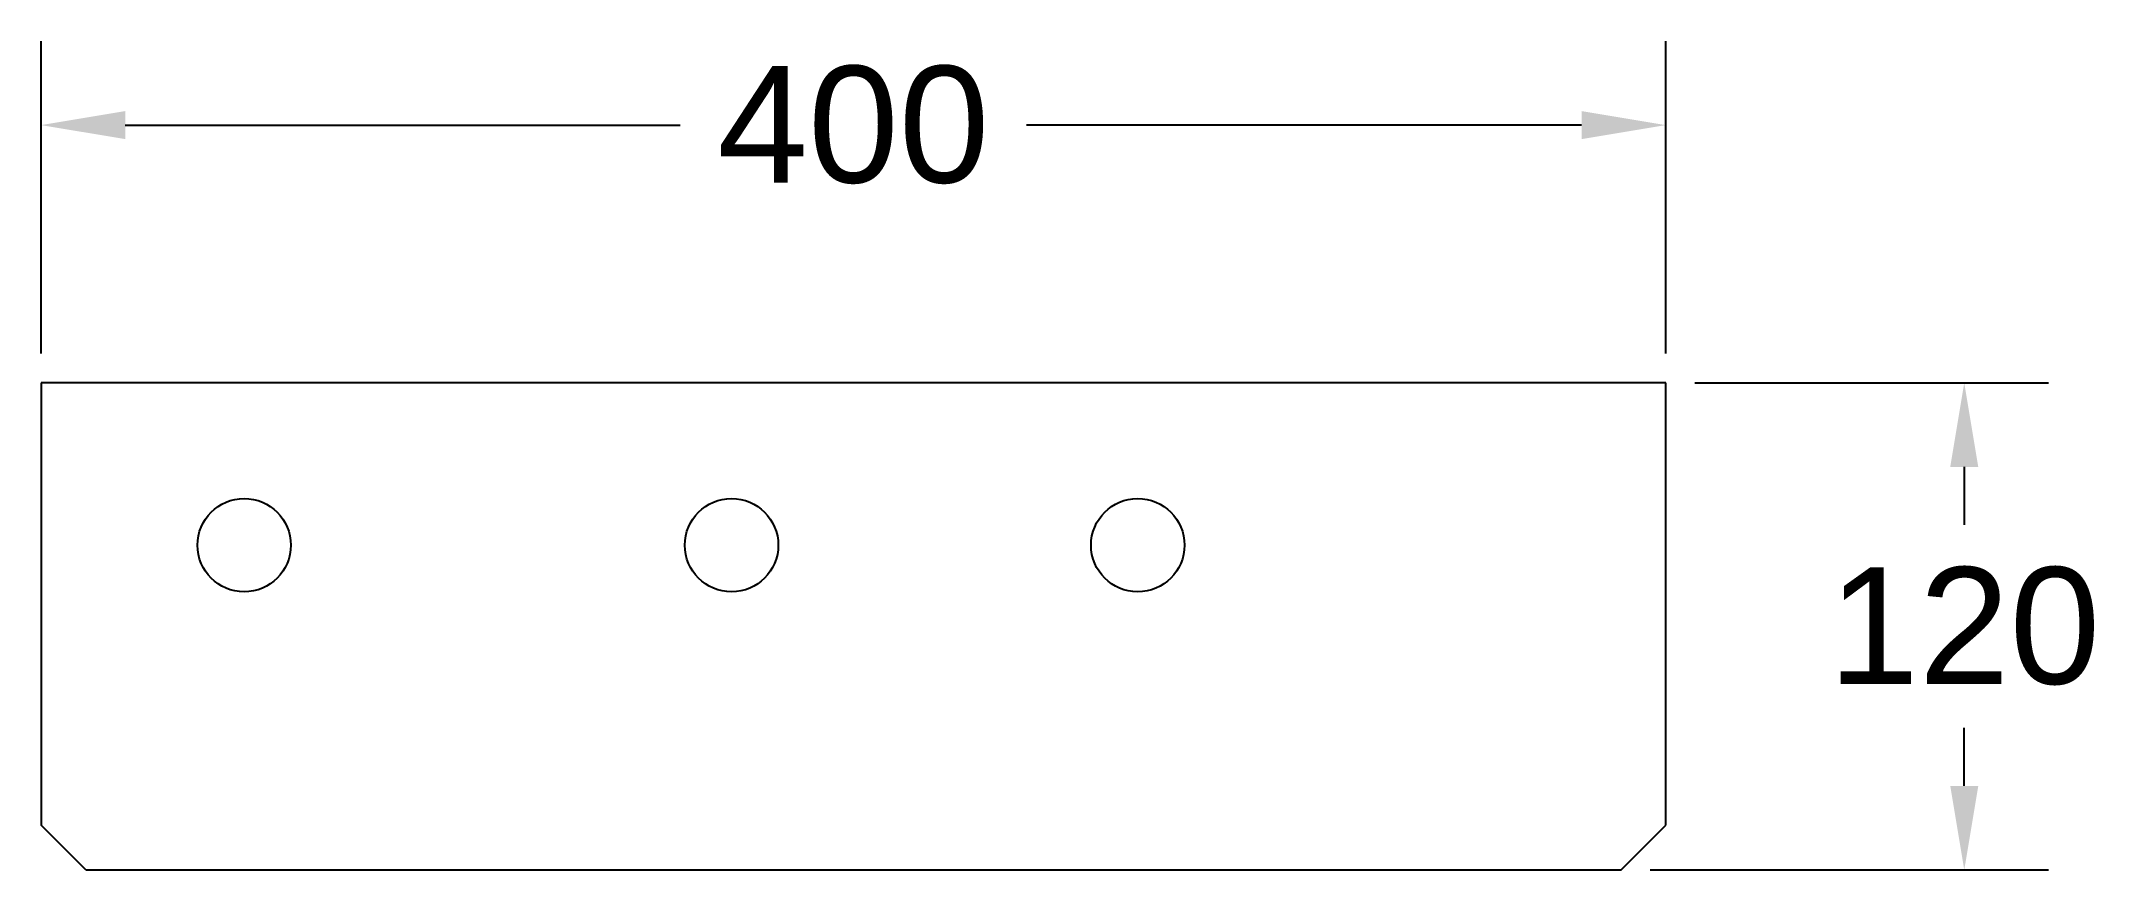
# Model space of a CAD drawing. Header units: millimetres. Extents: x -15574 to -15068, y -14428 to -14224.
import ezdxf

# ---------------------------------------------------------------- set-up
doc = ezdxf.new("R2010")
doc.units = ezdxf.units.MM
doc.header["$MEASUREMENT"] = 0
doc.styles.get("Standard").update_dxf_attribs({"font": 'arial.ttf'})
doc.dimstyles.get("Standard").update_dxf_attribs({"dimscale": 115, "dimtxt": 0.25, "dimasz": 0.18, "dimexe": 0.18, "dimexo": 0.0625, "dimgap": 0.09, "dimtad": 0, "dimtih": 1, "dimtoh": 1, "dimdec": 0, "dimzin": 0, "dimdsep": 46, "dimtxsty": 'Standard', "dimcen": 0.09, "dimclrd": 2, "dimclre": 2, "dimclrt": 3, "dimadec": 0, "dimazin": 0, "dimtfac": 1, "dimtdec": 0, "dimtofl": 0, "dimtmove": 0, "dimatfit": 3, "dimfxl": 1, "dimtolj": 1, "dimtzin": 0, "dimarcsym": 0})

# ---------------------------------------------------------------- blocks, each defined once
blk = doc.blocks.new('*D1')
at = {"color": 2, "lineweight": -2}
for p, q in [((-15166.81, -14308), (-15079.8, -14308)), ((-15100.5, -14328.7), (-15100.5, -14342.97)), ((-15100.5, -14407.3), (-15100.5, -14393.03)), ((-15177.81, -14428), (-15079.8, -14428))]:
    blk.add_line(p, q, dxfattribs=at)
at = {"color": 2}
for points in [[(-15103.95, -14328.7), (-15097.05, -14328.7), (-15100.5, -14308)], [(-15103.95, -14407.3), (-15097.05, -14407.3), (-15100.5, -14428)]]:
    blk.add_solid(points, dxfattribs=at)
at = {"layer": 'Defpoints', "color": 0}
for p in [(-15174, -14308), (-15100.5, -14308), (-15185, -14428)]:
    blk.add_point(p, dxfattribs=at)
at = {"color": 3, "insert": (-15100.5, -14368), "char_height": 28.75, "attachment_point": 5}
blk.add_mtext('\\A1;120', dxfattribs=at)
blk = doc.blocks.new('*D0')
at = {"color": 2, "lineweight": -2}
for p, q in [((-15574, -14300.81), (-15574, -14223.8)), ((-15174, -14300.81), (-15174, -14223.8)), ((-15553.3, -14244.5), (-15416.64, -14244.5)), ((-15194.7, -14244.5), (-15331.36, -14244.5))]:
    blk.add_line(p, q, dxfattribs=at)
at = {"color": 2}
for points in [[(-15553.3, -14241.05), (-15553.3, -14247.95), (-15574, -14244.5)], [(-15194.7, -14241.05), (-15194.7, -14247.95), (-15174, -14244.5)]]:
    blk.add_solid(points, dxfattribs=at)
at = {"layer": 'Defpoints', "color": 0}
for p in [(-15174, -14244.5), (-15574, -14308), (-15174, -14308)]:
    blk.add_point(p, dxfattribs=at)
at = {"color": 3, "insert": (-15374, -14244.5), "char_height": 28.75, "attachment_point": 5}
blk.add_mtext('\\A1;400', dxfattribs=at)

msp = doc.modelspace()

# ---------------------------------------------------------------- linework, layer by layer
for p, q in [((-15574, -14308), (-15574, -14417)), ((-15174, -14308), (-15574, -14308)), ((-15174, -14417), (-15174, -14308)), ((-15563, -14428), (-15574, -14417)), ((-15185, -14428), (-15174, -14417)), ((-15563, -14428), (-15185, -14428))]:
    msp.add_line(p, q)
for centre in [(-15524, -14348), (-15404, -14348), (-15304, -14348)]:
    msp.add_circle(centre, 11.5)

# ---------------------------------------------------------------- dimensions: what is measured, and where the dimension line sits
dim = msp.add_linear_dim(base=(-15174, -14244.5), p1=(-15574, -14308), p2=(-15174, -14308), dimstyle='Standard')
dim.commit()
dim.dimension.update_dxf_attribs({"geometry": '*D0', "text_midpoint": (-15374, -14244.5)})
dim = msp.add_linear_dim(base=(-15100.5, -14308), p1=(-15185, -14428), p2=(-15174, -14308), angle=90, dimstyle='Standard')
dim.commit()
dim.dimension.update_dxf_attribs({"geometry": '*D1', "text_midpoint": (-15100.5, -14368)})

doc.saveas('drawing.dxf')
